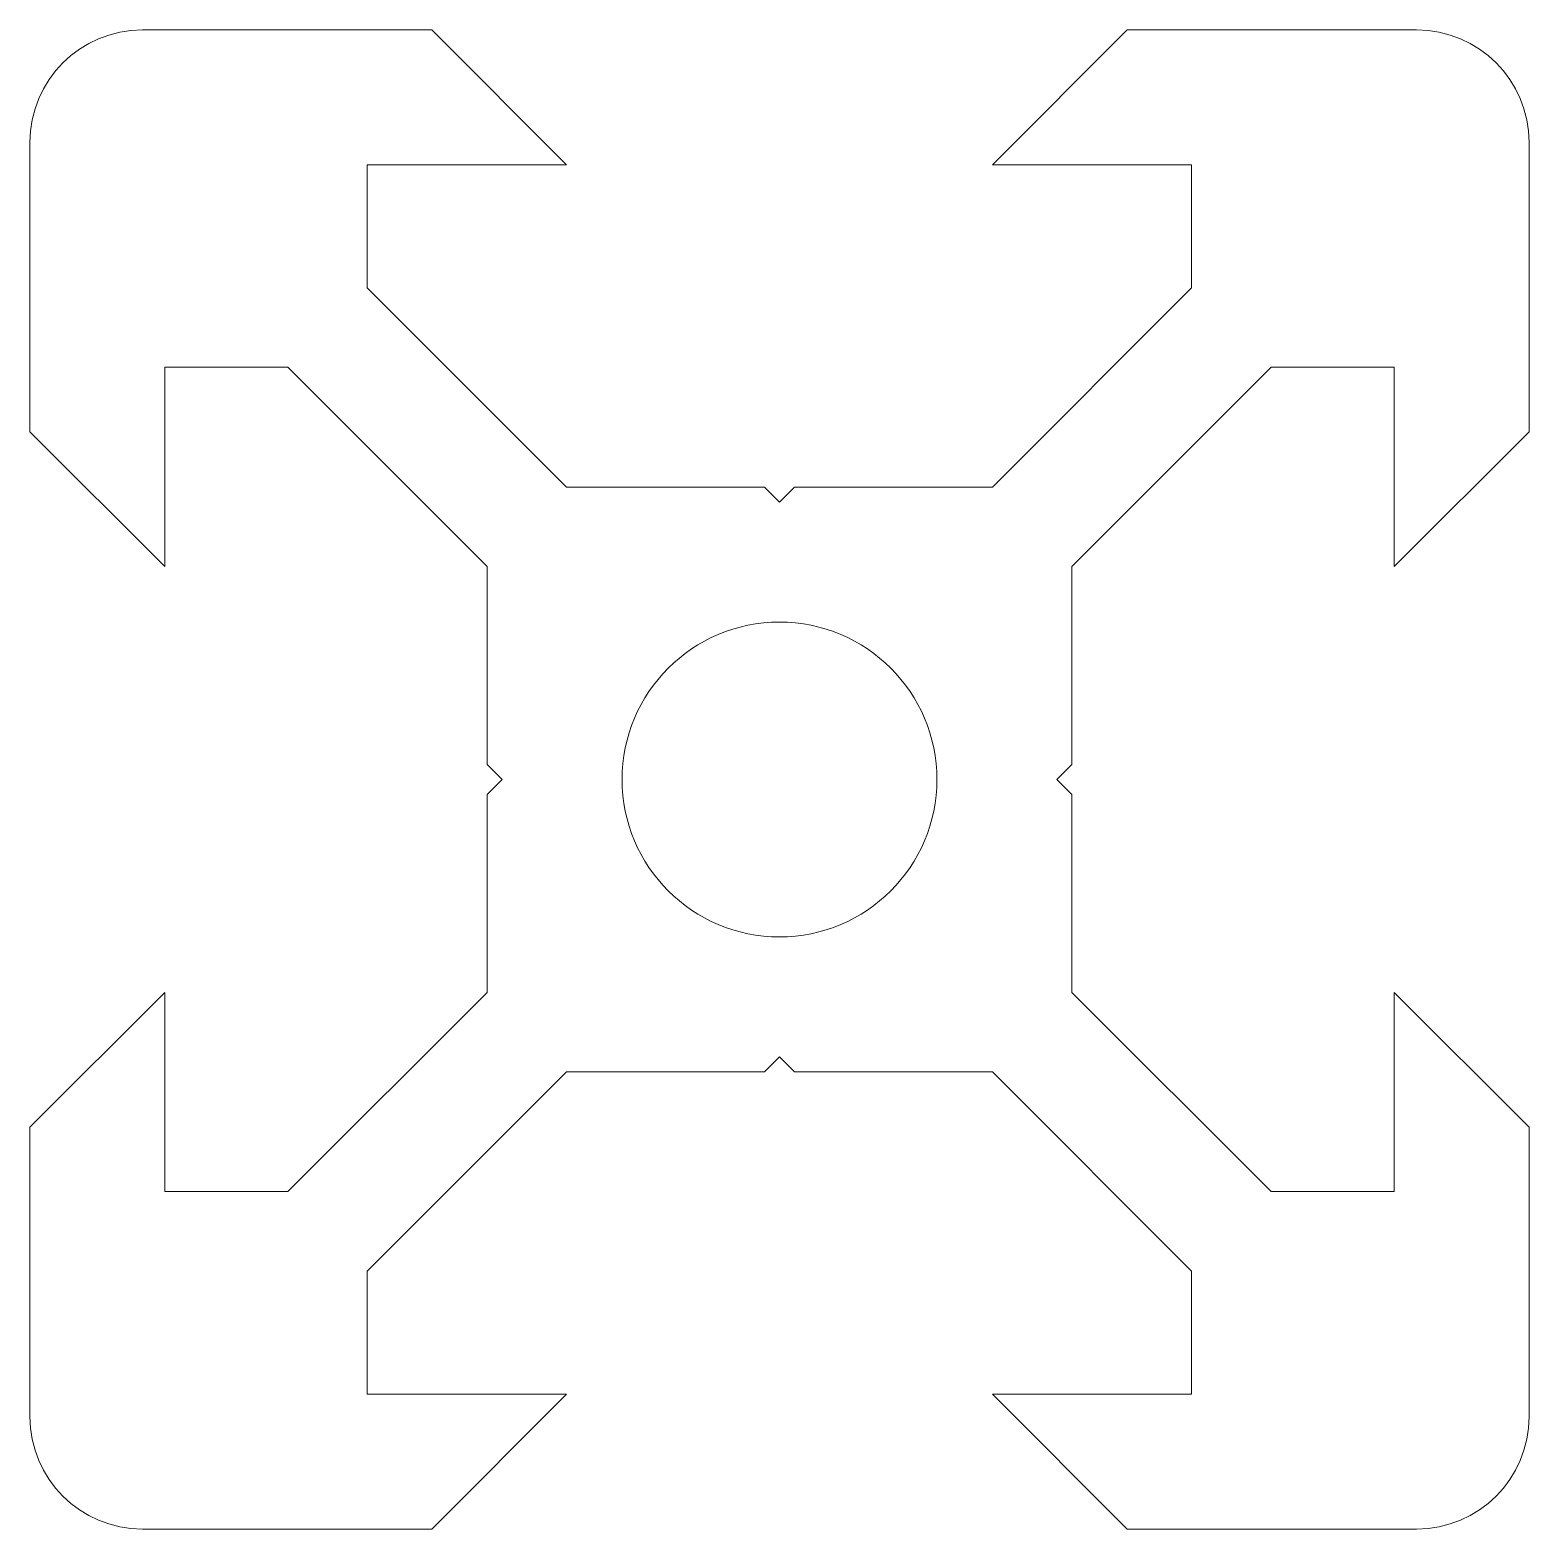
# Model space of a CAD drawing. Extents: x -10 to 10, y -10 to 10.
import ezdxf

# ---------------------------------------------------------------- set-up
doc = ezdxf.new("R2010")
doc.units = 0
doc.layers.get('0').update_dxf_attribs({"linetype": 'CONTINUOUS', "lineweight": 5, "true_color": 0xffffff})

# ---------------------------------------------------------------- blocks, each defined once
blk = doc.blocks.new('block 1')
at = {"color": 7, "true_color": 0xffffff}
for p, q in [((-22.019, 21.572), (-18.159, 21.572)), ((-18.159, 21.572), (-16.359, 19.772)), ((-8.879, 21.572), (-10.679, 19.772)), ((-5.019, 21.572), (-8.879, 21.572)), ((-23.519, 20.072), (-23.519, 16.212)), ((-3.519, 20.072), (-3.519, 16.212)), ((-19.019, 19.772), (-19.019, 18.132)), ((-16.359, 19.772), (-19.019, 19.772)), ((-10.679, 19.772), (-8.02, 19.772)), ((-8.02, 19.772), (-8.02, 18.132)), ((-19.019, 18.132), (-16.359, 15.473)), ((-8.02, 18.132), (-10.679, 15.473)), ((-21.719, 17.072), (-21.719, 14.412)), ((-21.719, 17.072), (-20.079, 17.072)), ((-20.079, 17.072), (-17.42, 14.412)), ((-6.959, 17.072), (-9.619, 14.412)), ((-5.319, 17.072), (-6.959, 17.072)), ((-5.319, 17.072), (-5.319, 14.412)), ((-23.519, 16.212), (-21.719, 14.412)), ((-3.519, 16.212), (-5.319, 14.412)), ((-13.719, 15.473), (-16.359, 15.473)), ((-13.719, 15.473), (-13.519, 15.273)), ((-13.319, 15.473), (-13.519, 15.273)), ((-13.319, 15.473), (-10.679, 15.473)), ((-17.42, 14.412), (-17.42, 11.772)), ((-9.619, 14.412), (-9.619, 11.772)), ((-17.42, 11.772), (-17.22, 11.572)), ((-9.619, 11.772), (-9.819, 11.572)), ((-17.42, 11.372), (-17.22, 11.572)), ((-9.619, 11.372), (-9.819, 11.572)), ((-17.42, 8.732), (-17.42, 11.372)), ((-9.619, 8.732), (-9.619, 11.372)), ((-23.519, 6.932), (-21.719, 8.732)), ((-21.719, 6.073), (-21.719, 8.732)), ((-20.079, 6.073), (-17.42, 8.732)), ((-6.959, 6.073), (-9.619, 8.732)), ((-3.519, 6.932), (-5.319, 8.732)), ((-5.319, 6.073), (-5.319, 8.732)), ((-13.719, 7.672), (-13.519, 7.872)), ((-13.319, 7.672), (-13.519, 7.872)), ((-19.019, 5.012), (-16.359, 7.672)), ((-13.719, 7.672), (-16.359, 7.672)), ((-13.319, 7.672), (-10.679, 7.672)), ((-8.02, 5.012), (-10.679, 7.672)), ((-23.519, 3.072), (-23.519, 6.932)), ((-3.519, 3.072), (-3.519, 6.932)), ((-21.719, 6.073), (-20.079, 6.073)), ((-5.319, 6.073), (-6.959, 6.073)), ((-19.019, 3.372), (-19.019, 5.012)), ((-8.02, 3.372), (-8.02, 5.012)), ((-16.359, 3.372), (-19.019, 3.372)), ((-18.159, 1.572), (-16.359, 3.372)), ((-10.679, 3.372), (-8.02, 3.372)), ((-8.879, 1.572), (-10.679, 3.372)), ((-22.019, 1.572), (-18.159, 1.572)), ((-5.019, 1.572), (-8.879, 1.572))]:
    blk.add_line(p, q, dxfattribs=at)
blk.add_circle((-13.519, 11.572), 2.1, dxfattribs=at)
for centre, start, end in [((-22.019, 20.072), 90, 180), ((-5.019, 20.072), 0, 90), ((-22.019, 3.072), 180, 270), ((-5.019, 3.072), 270, 0)]:
    blk.add_arc(centre, 1.5, start, end, dxfattribs=at)

msp = doc.modelspace()

# ---------------------------------------------------------------- block references
msp.add_blockref('block 1', (13.519, -11.572))

doc.saveas('drawing.dxf')
